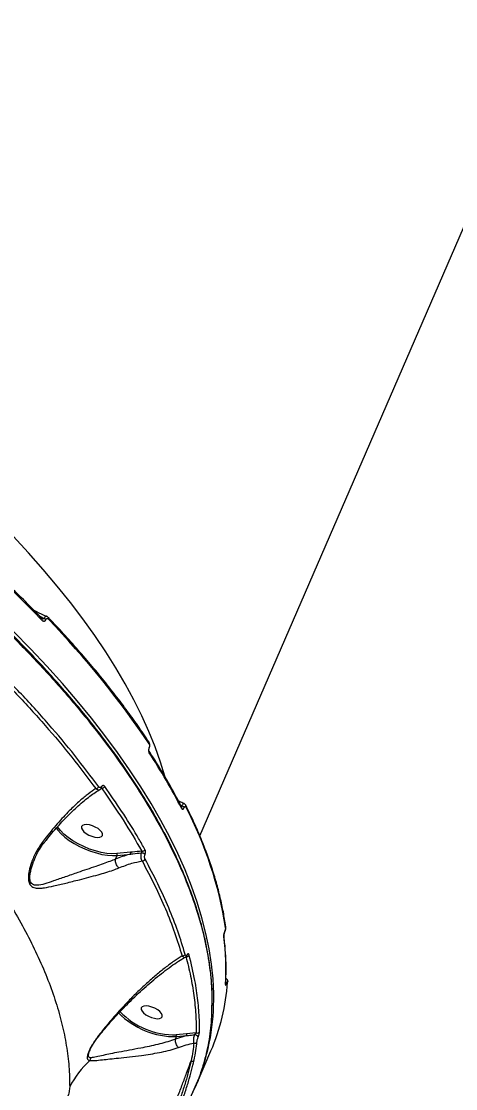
# Model space of a CAD drawing. Header units: millimetres. Extents: x -5238 to 5144, y -3542 to 5092.
# Drawn here: x 2702.6 to 2874.9, y 426.2 to 849.9 of the extents above; entities that cross this region are included whole.
import ezdxf

# ---------------------------------------------------------------- set-up
doc = ezdxf.new("R2010")
doc.units = ezdxf.units.MM
for name, color, linetype in [('DIKOM_ОБЪЕКТ', 7, 'Continuous'), ('DIKOM_РАЗМЕР_ЗОНА', 7, 'Continuous'), ('DIKOM_РАЗМЕР_ОБЪЕКТА', 7, 'Continuous')]:
    doc.layers.add(name, color=color, linetype=linetype)
doc.styles.add('style1', font='arial.ttf', dxfattribs={"width": 0.8})
doc.dimstyles.new('1-50', dxfattribs={"dimtxt": 300, "dimasz": 200, "dimexe": 100, "dimexo": 0, "dimgap": 100, "dimtad": 1, "dimtxsty": 'style1', "dimcen": 200, "dimclrd": 7, "dimclre": 7, "dimclrt": 7, "dimadec": 1, "dimazin": 2, "dimtfac": 1, "dimtmove": 0, "dimatfit": 2, "dimfxl": 0, "dimlwd": 25, "dimlwe": 18, "dimarcsym": 0})

# ---------------------------------------------------------------- blocks, each defined once
blk = doc.blocks.new('*D1')
at = {"layer": 'Defpoints', "color": 0, "transparency": 16777216}
for p in [(-4787.63, 5091.56), (3144.22, 5091.56), (-2554.16, -2403.28)]:
    blk.add_point(p, dxfattribs=at)
at = {"layer": 'DIKOM_РАЗМЕР_ЗОНА', "color": 7, "lineweight": 18, "transparency": 16777216}
for p, q in [((3144.22, 5091.56), (-4887.63, 5091.56)), ((-2554.16, -2403.28), (-4887.63, -2403.28))]:
    blk.add_line(p, q, dxfattribs=at)
at = {"layer": 'DIKOM_РАЗМЕР_ЗОНА', "color": 7, "lineweight": 25, "transparency": 16777216}
blk.add_line((-4787.63, -2203.28), (-4787.63, 4891.56), dxfattribs=at)
at = {"layer": 'DIKOM_РАЗМЕР_ЗОНА', "color": 7, "transparency": 16777216}
for points in [[(-4820.97, 4891.56), (-4754.3, 4891.56), (-4787.63, 5091.56)], [(-4820.97, -2203.28), (-4754.3, -2203.28), (-4787.63, -2403.28)]]:
    blk.add_solid(points, dxfattribs=at)
at = {"layer": 'DIKOM_РАЗМЕР_ЗОНА', "color": 7, "transparency": 16777216, "insert": (-5040.81, 1344.14), "char_height": 300, "attachment_point": 5, "rotation": 90, "style": 'style1'}
blk.add_mtext('7500', dxfattribs=at)
blk = doc.blocks.new('*D2')
at = {"layer": 'Defpoints', "color": 0, "transparency": 16777216}
for p in [(5144.22, 2720.02), (-4054.16, -903.28), (5144.22, -3441.88)]:
    blk.add_point(p, dxfattribs=at)
at = {"layer": 'DIKOM_РАЗМЕР_ЗОНА', "color": 7, "lineweight": 18, "transparency": 16777216}
for p, q in [((5144.22, 2720.02), (5144.22, -3541.88)), ((-4054.16, -903.28), (-4054.16, -3541.88))]:
    blk.add_line(p, q, dxfattribs=at)
at = {"layer": 'DIKOM_РАЗМЕР_ЗОНА', "color": 7, "lineweight": 25, "transparency": 16777216}
blk.add_line((-3854.16, -3441.88), (4944.22, -3441.88), dxfattribs=at)
at = {"layer": 'DIKOM_РАЗМЕР_ЗОНА', "color": 7, "transparency": 16777216}
for points in [[(-3854.16, -3408.54), (-3854.16, -3475.21), (-4054.16, -3441.88)], [(4944.22, -3408.54), (4944.22, -3475.21), (5144.22, -3441.88)]]:
    blk.add_solid(points, dxfattribs=at)
at = {"layer": 'DIKOM_РАЗМЕР_ЗОНА', "color": 7, "transparency": 16777216, "insert": (545.03, -3188.7), "char_height": 300, "attachment_point": 5, "style": 'style1'}
blk.add_mtext('9200', dxfattribs=at)
blk = doc.blocks.new('*D3')
at = {"layer": 'Defpoints', "color": 0, "transparency": 16777216}
for p in [(3889.93, 2956), (-2405.68, -161.05), (3889.93, -2949.28)]:
    blk.add_point(p, dxfattribs=at)
at = {"layer": 'DIKOM_РАЗМЕР_ОБЪЕКТА', "color": 7, "lineweight": 18, "transparency": 16777216}
for p, q in [((3889.93, 2956), (3889.93, -3049.28)), ((-2405.68, -161.05), (-2405.68, -3049.28))]:
    blk.add_line(p, q, dxfattribs=at)
at = {"layer": 'DIKOM_РАЗМЕР_ОБЪЕКТА', "color": 7, "lineweight": 25, "transparency": 16777216}
blk.add_line((-2205.68, -2949.28), (3689.93, -2949.28), dxfattribs=at)
at = {"layer": 'DIKOM_РАЗМЕР_ОБЪЕКТА', "color": 7, "transparency": 16777216}
for points in [[(-2205.68, -2915.95), (-2205.68, -2982.61), (-2405.68, -2949.28)], [(3689.93, -2915.95), (3689.93, -2982.61), (3889.93, -2949.28)]]:
    blk.add_solid(points, dxfattribs=at)
at = {"layer": 'DIKOM_РАЗМЕР_ОБЪЕКТА', "color": 7, "transparency": 16777216, "insert": (742.13, -2696.01), "char_height": 300, "attachment_point": 5, "style": 'style1'}
blk.add_mtext('6300', dxfattribs=at)

msp = doc.modelspace()

# ---------------------------------------------------------------- linework, layer by layer
at = {"layer": 'DIKOM_ОБЪЕКТ', "color": 7, "linetype": 'Continuous', "lineweight": 15}
for p, q in [((2773.39, 526.577), (2889.842, 795.469)), ((2709.918, 613.724), (2711.626, 612.905)), ((2711.589, 612.82), (2710.398, 613.229)), ((2711.626, 612.905), (2711.589, 612.82)), ((2712.34, 612.368), (2712.377, 612.453)), ((2753.306, 561.684), (2753.286, 561.639)), ((2753.343, 561.35), (2753.363, 561.395)), ((2734.154, 545.269), (2734.462, 545.435)), ((2734.486, 545.696), (2734.496, 545.716)), ((2765.826, 538.728), (2766.312, 538.48)), ((2766.283, 538.414), (2765.927, 538.536)), ((2766.312, 538.48), (2766.283, 538.414)), ((2767.169, 537.783), (2767.198, 537.849)), ((2707.838, 517.139), (2707.957, 517.392)), ((2739.916, 517.336), (2739.915, 517.332)), ((2739.916, 517.336), (2740.553, 518.807)), ((2745.96, 520.046), (2740.425, 519.5)), ((2740.553, 518.807), (2746.088, 519.354)), ((2783.302, 488.568), (2783.33, 488.634)), ((2783.344, 488.749), (2783.316, 488.683)), ((2768.324, 479.137), (2768.33, 479.149)), ((2783.636, 467.771), (2783.636, 467.771)), ((2784.063, 468.049), (2784.083, 468.094)), ((2763.792, 445.906), (2763.791, 445.903)), ((2768.183, 447.262), (2763.792, 445.906)), ((2763.792, 445.906), (2764.21, 446.87)), ((2768.055, 447.955), (2764.082, 447.562)), ((2764.21, 446.87), (2768.183, 447.262)), ((2772.008, 448.324), (2768.055, 447.955)), ((2772.075, 427.921), (2777.815, 441.175)), ((2772.678, 429.505), (2771.28, 426.224)), ((2773.003, 430.368), (2772.987, 430.327))]:
    msp.add_line(p, q, dxfattribs=at)
at = {"layer": 'DIKOM_ОБЪЕКТ', "color": 7, "linetype": 'Continuous', "lineweight": 15, "flags": 128}
for points in [[(2759.511, 550.228), (2757.806, 555.808), (2755.659, 561.881), (2753.188, 568.028), (2750.394, 574.244), (2747.281, 580.523), (2743.852, 586.859), (2740.109, 593.246), (2736.056, 599.678), (2731.697, 606.149), (2727.036, 612.654), (2722.078, 619.186), (2716.826, 625.739), (2711.286, 632.307), (2705.463, 638.883), (2699.362, 645.463)], [(2683.404, 638.576), (2687.035, 635.292), (2690.608, 632.002), (2694.123, 628.707), (2697.579, 625.408), (2700.975, 622.105), (2704.311, 618.799), (2707.585, 615.49), (2710.798, 612.18)], [(2778.918, 461.326), (2778.905, 463.998), (2778.635, 469.793), (2778.034, 475.694), (2777.105, 481.695), (2775.846, 487.791), (2774.259, 493.977), (2772.346, 500.249), (2770.108, 506.6), (2767.547, 513.025), (2764.666, 519.52), (2761.466, 526.077), (2757.95, 532.693), (2754.121, 539.361), (2749.984, 546.076), (2745.54, 552.832), (2740.794, 559.623), (2735.749, 566.444), (2730.411, 573.288), (2724.783, 580.151), (2718.87, 587.026), (2712.678, 593.908), (2706.211, 600.791), (2699.474, 607.668)], [(2716.422, 529.673), (2717.069, 528.81), (2718.325, 527.438), (2719.846, 526.079), (2721.597, 524.763), (2723.541, 523.519), (2725.637, 522.373), (2727.837, 521.351), (2730.096, 520.474), (2732.362, 519.762), (2734.589, 519.229), (2736.727, 518.889), (2738.729, 518.747), (2740.553, 518.807)], [(2740.425, 519.5), (2738.553, 519.444), (2736.49, 519.607), (2734.286, 519.984), (2731.996, 520.565), (2729.673, 521.338), (2727.375, 522.284), (2725.156, 523.378), (2723.071, 524.596), (2721.169, 525.908), (2719.497, 527.281), (2718.095, 528.684), (2716.997, 530.081), (2716.878, 530.26)], [(2734.819, 526.723), (2734.847, 527.313), (2734.536, 527.997), (2733.913, 528.72), (2733.027, 529.422), (2731.95, 530.048), (2730.771, 530.546), (2729.583, 530.876), (2728.484, 531.011), (2727.562, 530.941), (2726.892, 530.67), (2726.529, 530.222), (2726.502, 529.632), (2726.812, 528.948), (2727.436, 528.225), (2728.322, 527.523), (2729.398, 526.897), (2730.578, 526.399), (2731.765, 526.069), (2732.865, 525.934), (2733.787, 526.004), (2734.456, 526.275), (2734.819, 526.723)], [(2783.299, 488.562), (2783.314, 488.609), (2783.316, 488.683)], [(2783.332, 488.638), (2783.343, 488.675), (2783.344, 488.749)], [(2783.636, 467.769), (2783.623, 467.667), (2783.571, 467.499)], [(2784.474, 468.73), (2784.46, 468.624), (2784.409, 468.464)], [(2758.476, 454.786), (2758.503, 455.376), (2758.193, 456.06), (2757.569, 456.783), (2756.683, 457.485), (2755.607, 458.111), (2754.427, 458.609), (2753.239, 458.939), (2752.14, 459.074), (2751.218, 459.003), (2750.549, 458.733), (2750.186, 458.285), (2750.158, 457.695), (2750.469, 457.01), (2751.092, 456.288), (2751.978, 455.585), (2753.055, 454.96), (2754.234, 454.462), (2755.422, 454.132), (2756.521, 453.997), (2757.443, 454.067), (2758.113, 454.338), (2758.476, 454.786)], [(2610.67, 173.318), (2623.104, 187.874), (2635.246, 202.647), (2647.092, 217.631), (2658.639, 232.821), (2669.883, 248.214), (2680.821, 263.804), (2691.45, 279.587), (2701.765, 295.558), (2711.765, 311.713), (2721.446, 328.045), (2730.805, 344.551), (2739.84, 361.226), (2748.547, 378.063), (2756.924, 395.059), (2764.968, 412.208), (2772.678, 429.505)], [(2772.987, 430.327), (2765.277, 413.03), (2757.233, 395.881), (2748.856, 378.885), (2740.148, 362.047), (2731.114, 345.372), (2721.755, 328.866), (2712.074, 312.534), (2702.074, 296.379), (2691.759, 280.408), (2681.13, 264.625), (2670.192, 249.035), (2658.948, 233.642), (2647.401, 218.452), (2635.555, 203.468), (2623.413, 188.696), (2610.979, 174.139)], [(2772.678, 429.505), (2772.69, 429.593), (2772.685, 429.633)], [(2772.691, 429.539), (2772.736, 429.693), (2772.751, 429.784)]]:
    msp.add_lwpolyline(points, dxfattribs=at)
at = {"layer": 'DIKOM_ОБЪЕКТ', "color": 7, "linetype": 'Continuous', "lineweight": 15}
for centre, radius, start, end in [((2710.252, 612.488), 0.627, 330.5303, 36.1105), ((2710.986, 610.968), 1.948, 45.96065, 71.98361), ((2711.023, 611.053), 1.948, 45.96065, 71.98361), ((2712.832, 612.884), 0.609, 329.38048, 37.29462), ((2452.621, 361.335), 362.083, 33.85923, 43.93746), ((2752.683, 563.377), 0.687, 333.50661, 30.76938), ((2752.681, 559.874), 0.686, 333.45154, 30.62814), ((2753.049, 561.442), 0.308, 342.25212, 39.81652), ((2548.745, 425.659), 244.483, 27.19612, 33.2108), ((2753.067, 561.486), 0.31, 342.88012, 39.61244), ((2732.14, 546.589), 1.274, 270.03996, 335.08061), ((2734.083, 545.877), 0.443, 338.69436, 31.51244), ((2734.516, 546.694), 1.26, 267.53899, 335.25647), ((2765.847, 536.863), 1.611, 34.81217, 74.26727), ((2765.876, 536.931), 1.609, 34.78698, 74.29245), ((2767.178, 538.411), 0.719, 334.66791, 25.5533), ((2629.56, 466.015), 155.932, 8.8709, 27.53612), ((2765.551, 537.704), 0.718, 334.65356, 25.65573), ((2750.57, 521.65), 1.199, 262.60188, 334.41709), ((2739.961, 519.056), 0.642, 337.19059, 43.74859), ((2745.496, 519.603), 0.642, 337.19059, 43.74859), ((2750.031, 517.175), 2.624, 51.16241, 87.67688), ((2750.617, 517.793), 1.2, 264.36763, 334.17118), ((2782.915, 490.374), 0.777, 336.18485, 7.71962), ((2782.165, 486.989), 0.782, 336.28039, 7.49156), ((2681.188, 473.409), 102.554, 356.69655, 7.43215), ((2766.591, 480.015), 1.114, 257.50125, 333.16018), ((2768.186, 479.723), 1.109, 254.97624, 333.18367), ((2767.979, 479.323), 0.392, 333.65412, 6.83915), ((2700.871, 474.21), 83.736, 336.76486, 356.06564), ((2783.353, 467.93), 0.719, 9.46145, 62.71479), ((2783.363, 467.972), 0.73, 9.58828, 63.70936), ((2692.94, 461.535), 85.978, 336.98555, 359.86065), ((2763.72, 478.42), 31.554, 224.47782, 270.88935), ((2763.565, 478.031), 30.473, 224.14263, 270.97194), ((2763.618, 447.119), 0.642, 337.19059, 43.74859), ((2767.592, 447.511), 0.641, 337.16996, 43.80734), ((2771.05, 445.239), 2.369, 42.15153, 85.75628), ((2772.37, 449.301), 1.042, 249.68765, 332.6386), ((2771.375, 445.292), 1.035, 250.65514, 330.582), ((2753.43, 411.037), 35.4, 131.92912, 153.39817), ((2727.656, 438.939), 2.634, 323.55101, 349.32205), ((2770.333, 438.143), 1.02, 246.25448, 322.48084), ((2772.065, 430.715), 1, 336.53088, 339.70003)]:
    msp.add_arc(centre, radius, start, end, dxfattribs=at)
for points, knots in [([(2249.419, 823.663), (2253.443, 823.029), (2264.281, 821.32), (2282.265, 817.953), (2303.387, 813.404), (2324.974, 808.12), (2346.964, 802.1), (2369.288, 795.346), (2391.456, 788.006), (2413.395, 780.119), (2435.039, 771.736), (2456.742, 762.72), (2478.427, 753.075), (2500.019, 742.82), (2521.041, 732.181), (2541.435, 721.203), (2561.157, 709.94), (2580.528, 698.206), (2599.465, 686.023), (2617.889, 673.424), (2635.395, 660.685), (2651.945, 647.855), (2667.521, 634.98), (2682.377, 621.851), (2696.43, 608.504), (2709.61, 594.981), (2721.626, 581.579), (2732.465, 568.342), (2742.14, 555.308), (2750.807, 542.265), (2758.391, 529.258), (2764.841, 516.336), (2769.793, 504.313), (2773.437, 493.185), (2775.984, 482.918), (2777.577, 472.891), (2778.288, 464.909), (2778.128, 460.384), (2778.079, 459.014)], [0, 0, 0, 0, 0.0169097, 0.0455561, 0.0742245, 0.1028708, 0.1323494, 0.1618517, 0.1913302, 0.2199766, 0.248645, 0.2772913, 0.3067697, 0.3362723, 0.3657507, 0.394397, 0.4230654, 0.4517117, 0.48119, 0.5106926, 0.540171, 0.5688174, 0.5974857, 0.6261321, 0.6556106, 0.6851129, 0.7145914, 0.7432377, 0.771906, 0.8005525, 0.8300308, 0.8595332, 0.8890116, 0.913944, 0.9389054, 0.963867, 0.9890651, 1, 1, 1, 1]), ([(2778.264, 459.277), (2778.283, 460.534), (2778.331, 463.577), (2778.064, 468.517), (2777.512, 474.08), (2776.654, 479.74), (2775.501, 485.494), (2774.051, 491.347), (2772.303, 497.299), (2770.256, 503.347), (2767.92, 509.469), (2765.301, 515.642), (2762.406, 521.847), (2759.24, 528.08), (2755.8, 534.345), (2752.087, 540.644), (2748.101, 546.978), (2743.839, 553.349), (2739.301, 559.759), (2734.487, 566.21), (2729.392, 572.704), (2724.018, 579.24), (2718.378, 585.803), (2712.495, 592.365), (2706.388, 598.902), (2700.068, 605.406), (2693.531, 611.88), (2686.776, 618.327), (2679.8, 624.749), (2672.602, 631.149), (2665.179, 637.528), (2657.531, 643.888), (2649.653, 650.23), (2641.544, 656.556), (2633.216, 662.856), (2624.705, 669.105), (2616.041, 675.276), (2607.242, 681.359), (2598.307, 687.355), (2589.233, 693.267), (2580.016, 699.097), (2570.655, 704.846), (2561.147, 710.516), (2551.489, 716.11), (2541.679, 721.627), (2531.711, 727.071), (2521.597, 732.435), (2511.371, 737.702), (2501.074, 742.849), (2490.733, 747.862), (2480.352, 752.74), (2469.928, 757.485), (2459.457, 762.1), (2448.935, 766.586), (2438.359, 770.945), (2427.728, 775.176), (2417.037, 779.283), (2406.283, 783.265), (2395.469, 787.122), (2384.623, 790.843), (2373.792, 794.412), (2363.012, 797.815), (2352.294, 801.051), (2341.634, 804.122), (2331.027, 807.028), (2320.468, 809.771), (2309.957, 812.352), (2299.489, 814.772), (2289.062, 817.031), (2278.671, 819.13), (2268.32, 821.064), (2258.714, 822.732), (2252.607, 823.674), (2249.901, 824.091)], [0, 0, 0, 0, 0.0098994, 0.0239604, 0.0380271, 0.0521102, 0.0662251, 0.0803872, 0.0946116, 0.1089136, 0.1232606, 0.1375542, 0.1517771, 0.1659463, 0.1800776, 0.1941866, 0.2082891, 0.2223998, 0.2365304, 0.2506968, 0.2649149, 0.2792008, 0.2935497, 0.3078771, 0.3221191, 0.3363006, 0.3504375, 0.364546, 0.3786424, 0.3927426, 0.406858, 0.4210041, 0.4351969, 0.4494525, 0.4637824, 0.4781141, 0.4923715, 0.5065637, 0.5207068, 0.5348165, 0.5489097, 0.563002, 0.5771065, 0.5912368, 0.6054096, 0.6196403, 0.6339456, 0.6482789, 0.6625569, 0.6767651, 0.6909192, 0.7050356, 0.7191306, 0.7332199, 0.7473184, 0.7614382, 0.7755955, 0.7898064, 0.8040869, 0.818423, 0.8327307, 0.8469589, 0.8611287, 0.8752559, 0.889357, 0.9034481, 0.9175449, 0.9316585, 0.945805, 0.9600004, 0.9742608, 0.9885925, 1, 1, 1, 1]), ([(2292.423, 745.182), (2298.214, 743.82), (2309.804, 741.095), (2327.359, 736.398), (2344.984, 731.275), (2362.886, 725.616), (2381.027, 719.419), (2399.368, 712.679), (2417.612, 705.499), (2436.231, 697.68), (2455.16, 689.194), (2474.325, 680.028), (2493.329, 670.351), (2512.097, 660.175), (2530.557, 649.526), (2548.281, 638.65), (2565.227, 627.594), (2581.37, 616.404), (2596.994, 604.886), (2612.02, 593.067), (2626.38, 580.981), (2639.746, 568.906), (2652.097, 556.885), (2663.436, 544.956), (2673.957, 532.917), (2683.588, 520.804), (2692.272, 508.661), (2699.32, 497.537), (2704.968, 487.439), (2709.464, 478.319), (2713.287, 469.31), (2716.418, 460.447), (2718.848, 451.769), (2720.564, 443.274), (2721.624, 434.947), (2721.726, 429.575), (2721.777, 426.888)], [0, 0, 0, 0, 0.0277654, 0.0555639, 0.0833624, 0.1111276, 0.1400315, 0.168973, 0.1979143, 0.2268181, 0.2582449, 0.2896959, 0.3211226, 0.3534674, 0.3858386, 0.4181832, 0.4495061, 0.4808531, 0.5121759, 0.5444126, 0.5766757, 0.6089124, 0.6401611, 0.6714337, 0.7026821, 0.7348413, 0.7670266, 0.7991857, 0.8241464, 0.8491071, 0.874267, 0.8994269, 0.9244694, 0.9495122, 0.974756, 1, 1, 1, 1]), ([(2710.759, 612.858), (2709.655, 614), (2706.454, 617.311), (2700.972, 622.786), (2694.24, 629.275), (2688.349, 634.76), (2684.67, 638.077), (2683.377, 639.243)], [0, 0, 0, 0, 0.1293303, 0.3751378, 0.620936, 0.8667246, 1, 1, 1, 1]), ([(2712.67, 613.673), (2712.662, 613.676), (2711.311, 614.18), (2709.648, 614.952), (2708.059, 615.809), (2707.713, 615.995)], [0, 0, 0, 0, 0.0047513, 0.7837895, 1, 1, 1, 1]), ([(2710.863, 612.774), (2710.864, 612.774), (2710.89, 612.774), (2710.829, 612.776), (2710.77, 612.852), (2710.757, 612.868)], [0, 0, 0, 0, 0.0147212, 0.7937999, 1, 1, 1, 1]), ([(2710.798, 612.18), (2710.817, 612.161), (2710.955, 612.021), (2711.221, 611.845), (2711.583, 611.77), (2711.893, 611.844), (2712.159, 612.034), (2712.28, 612.256), (2712.34, 612.368)], [0, 0, 0, 0, 0.0392383, 0.2872588, 0.4952227, 0.6709917, 0.8353265, 1, 1, 1, 1]), ([(2711.589, 612.82), (2711.577, 612.8), (2711.554, 612.761), (2711.47, 612.706), (2711.319, 612.68), (2711.102, 612.7), (2710.945, 612.751), (2710.862, 612.778)], [0, 0, 0, 0, 0.0895057, 0.1778288, 0.3948206, 0.6766563, 1, 1, 1, 1]), ([(2712.676, 613.692), (2712.588, 613.713), (2712.416, 613.752), (2712.133, 613.606), (2711.86, 613.335), (2711.704, 613.049), (2711.626, 612.905)], [0, 0, 0, 0, 0.2613582, 0.5066957, 0.7507437, 1, 1, 1, 1]), ([(2712.377, 612.453), (2712.416, 612.525), (2712.494, 612.67), (2712.665, 612.793), (2712.863, 612.839), (2713.09, 612.789), (2713.256, 612.676), (2713.343, 612.587), (2713.356, 612.574)], [0, 0, 0, 0, 0.1673226, 0.3344626, 0.5091211, 0.7131171, 0.9578024, 1, 1, 1, 1]), ([(2713.299, 613.231), (2713.191, 613.355), (2713.016, 613.556), (2712.766, 613.638), (2712.67, 613.67)], [0, 0, 0, 0, 0.6198024, 1, 1, 1, 1]), ([(2753.273, 563.729), (2752.524, 564.852), (2750.353, 568.112), (2746.552, 573.532), (2741.784, 579.991), (2736.75, 586.472), (2731.458, 592.968), (2725.912, 599.475), (2720.215, 605.873), (2715.961, 610.467), (2713.663, 612.888), (2713.316, 613.252)], [0, 0, 0, 0, 0.0688531, 0.1997292, 0.3306035, 0.4614728, 0.5923365, 0.7231938, 0.8540459, 0.9780013, 1, 1, 1, 1]), ([(2688.482, 595.292), (2692.621, 591.145), (2700.899, 582.852), (2712.225, 570.344), (2722.79, 557.81), (2729.024, 549.48), (2732.141, 545.314)], [0, 0, 0, 0, 0.2485952, 0.49719, 0.7485947, 1, 1, 1, 1]), ([(2733.296, 546.052), (2730.207, 550.18), (2724.031, 558.436), (2713.497, 570.951), (2702.119, 583.534), (2693.73, 591.941), (2689.535, 596.144)], [0, 0, 0, 0, 0.2485961, 0.4971896, 0.7485948, 1, 1, 1, 1]), ([(2753.362, 561.394), (2753.362, 561.394), (2753.488, 561.598), (2753.583, 562.123), (2753.602, 562.902), (2753.474, 563.457), (2753.287, 563.691), (2753.262, 563.722)], [0, 0, 0, 0, 0.0007685, 0.3034922, 0.6109496, 0.9487132, 1, 1, 1, 1]), ([(2753.286, 561.639), (2753.249, 561.544), (2753.156, 561.304), (2753.071, 560.856), (2753.058, 560.353), (2753.13, 559.89), (2753.24, 559.675), (2753.295, 559.567)], [0, 0, 0, 0, 0.1408075, 0.3553256, 0.5700701, 0.7849929, 1, 1, 1, 1]), ([(2753.271, 560.226), (2753.27, 560.226), (2753.269, 560.228), (2753.243, 560.296), (2753.216, 560.43), (2753.202, 560.629), (2753.215, 560.875), (2753.261, 561.12), (2753.314, 561.287), (2753.34, 561.34), (2753.344, 561.347)], [0, 0, 0, 0, 0.0839423, 0.194792, 0.3337745, 0.4742838, 0.6405232, 0.8192996, 0.9761003, 1, 1, 1, 1]), ([(2766.198, 538.015), (2765.631, 539.113), (2763.984, 542.296), (2761.039, 547.601), (2757.317, 553.906), (2754.613, 558.129), (2753.271, 560.224)], [0, 0, 0, 0, 0.1499033, 0.4348031, 0.719708, 1, 1, 1, 1]), ([(2753.298, 563.071), (2753.335, 562.999), (2753.41, 562.856), (2753.458, 562.547), (2753.45, 562.211), (2753.393, 561.91), (2753.33, 561.749), (2753.306, 561.684)], [0, 0, 0, 0, 0.2142916, 0.4285033, 0.6429566, 0.8577631, 1, 1, 1, 1]), ([(2735.66, 546.167), (2735.605, 546.235), (2735.466, 546.405), (2735.215, 546.54), (2734.935, 546.538), (2734.674, 546.407), (2734.532, 546.208), (2734.461, 546.108)], [0, 0, 0, 0, 0.1655116, 0.4120759, 0.6200546, 0.8097409, 1, 1, 1, 1]), ([(2732.141, 545.314), (2731.139, 544.636), (2729.123, 543.271), (2725.79, 540.498), (2721.928, 536.881), (2718.278, 533.008), (2715.01, 529.195), (2712.802, 526.467), (2711.432, 524.666), (2710.894, 523.959)], [0, 0, 0, 0, 0.1610267, 0.3238589, 0.4936624, 0.7083241, 0.8185385, 0.928738, 1, 1, 1, 1]), ([(2711.784, 523.95), (2712.03, 524.27), (2713.006, 525.536), (2714.749, 527.638), (2717.017, 530.263), (2719.334, 532.786), (2721.684, 535.197), (2724.044, 537.467), (2726.379, 539.558), (2728.659, 541.443), (2730.849, 543.083), (2732.576, 544.269), (2733.519, 544.813), (2733.812, 544.981)], [0, 0, 0, 0, 0.0315813, 0.1252107, 0.2215322, 0.3206474, 0.4224918, 0.5267721, 0.632749, 0.7390919, 0.8456679, 0.9521841, 1, 1, 1, 1]), ([(2732.141, 545.314), (2732.256, 545.217), (2732.542, 544.975), (2733.032, 544.815), (2733.487, 544.824), (2733.715, 544.969), (2733.791, 545.017)], [0, 0, 0, 0, 0.2242876, 0.5593416, 0.8524275, 1, 1, 1, 1]), ([(2734.461, 546.108), (2734.392, 546.011), (2734.254, 545.816), (2734, 545.688), (2733.729, 545.689), (2733.485, 545.821), (2733.35, 545.985), (2733.296, 546.052)], [0, 0, 0, 0, 0.192067, 0.3835956, 0.5902284, 0.8340713, 1, 1, 1, 1]), ([(2733.822, 545.037), (2733.934, 545.102), (2734.206, 545.259), (2734.376, 545.539), (2734.475, 545.702)], [0, 0, 0, 0, 0.4150062, 1, 1, 1, 1]), ([(2734.439, 545.595), (2734.451, 545.623), (2734.476, 545.684), (2734.501, 545.719), (2734.499, 545.717), (2734.499, 545.716)], [0, 0, 0, 0, 0.3430417, 0.736358, 1, 1, 1, 1]), ([(2734.458, 545.68), (2734.465, 545.67), (2734.482, 545.648), (2734.479, 545.556), (2734.467, 545.47), (2734.462, 545.435)], [0, 0, 0, 0, 0.3013991, 0.7129588, 1, 1, 1, 1]), ([(2734.462, 545.435), (2737.38, 541.244), (2743.225, 532.849), (2748.016, 524.594), (2750.415, 520.461)], [0, 0, 0, 0, 0.4992742, 1, 1, 1, 1]), ([(2751.651, 521.132), (2751.446, 521.496), (2750.422, 523.316), (2747.481, 528.364), (2742.53, 536.327), (2737.952, 542.885), (2735.66, 546.167)], [0, 0, 0, 0, 0.0441419, 0.2207222, 0.6100144, 1, 1, 1, 1]), ([(2767.189, 539.376), (2766.561, 539.618), (2765.807, 539.909), (2765.102, 540.28), (2764.985, 540.342)], [0, 0, 0, 0, 0.8337842, 1, 1, 1, 1]), ([(2766.283, 538.414), (2766.264, 538.379), (2766.241, 538.337), (2766.175, 538.275), (2766.084, 538.233), (2765.97, 538.227), (2765.901, 538.256), (2765.879, 538.265)], [0, 0, 0, 0, 0.2157914, 0.2621346, 0.5412592, 0.8524293, 1, 1, 1, 1]), ([(2767.167, 539.324), (2767.136, 539.343), (2767.047, 539.397), (2766.839, 539.269), (2766.573, 538.973), (2766.399, 538.644), (2766.312, 538.48)], [0, 0, 0, 0, 0.1503123, 0.4328654, 0.7161148, 1, 1, 1, 1]), ([(2767.814, 538.713), (2767.759, 538.815), (2767.636, 539.046), (2767.392, 539.271), (2767.204, 539.324), (2767.166, 539.335)], [0, 0, 0, 0, 0.3852762, 0.874361, 1, 1, 1, 1]), ([(2767.198, 537.849), (2767.239, 537.932), (2767.321, 538.097), (2767.469, 538.244), (2767.615, 538.294), (2767.74, 538.244), (2767.8, 538.147), (2767.827, 538.103)], [0, 0, 0, 0, 0.2039636, 0.4079259, 0.6134914, 0.8264848, 1, 1, 1, 1]), ([(2783.685, 490.479), (2783.539, 491.478), (2783.115, 494.373), (2782.188, 499.228), (2780.808, 505.068), (2779.132, 510.986), (2777.164, 516.977), (2774.907, 523.036), (2772.357, 529.16), (2769.967, 534.394), (2768.383, 537.594), (2767.827, 538.718)], [0, 0, 0, 0, 0.0652928, 0.1891245, 0.312992, 0.436904, 0.5608537, 0.6848332, 0.8088357, 0.932857, 1, 1, 1, 1]), ([(2766.2, 537.397), (2766.242, 537.33), (2766.337, 537.18), (2766.532, 537.106), (2766.756, 537.183), (2766.981, 537.406), (2767.107, 537.657), (2767.169, 537.783)], [0, 0, 0, 0, 0.174199, 0.3896026, 0.5958025, 0.7978713, 1, 1, 1, 1]), ([(2710.894, 523.959), (2710.048, 522.715), (2708.34, 520.202), (2706.64, 516.328), (2705.724, 513.187), (2705.387, 510.923), (2705.353, 509.174), (2705.712, 507.532), (2706.761, 506.244), (2708.314, 505.787), (2710.061, 505.762), (2712.327, 506.01), (2715.651, 506.676), (2720.278, 507.803), (2724.986, 508.999), (2729.338, 510.127), (2732.882, 511.08), (2736.166, 512.032), (2738.962, 512.924), (2740.574, 513.56), (2741.317, 513.853)], [0, 0, 0, 0, 0.0753137, 0.1521187, 0.2131857, 0.2441326, 0.2756853, 0.3129818, 0.3506017, 0.4012245, 0.4378761, 0.4745857, 0.5507935, 0.6403404, 0.7326481, 0.7930013, 0.8549424, 0.9047764, 0.9561065, 1, 1, 1, 1]), ([(2707.807, 517.157), (2707.999, 517.629), (2708.564, 519.017), (2709.797, 521.209), (2710.93, 523.016), (2711.663, 523.87), (2711.741, 523.96)], [0, 0, 0, 0, 0.1964196, 0.5779006, 0.9552545, 1, 1, 1, 1]), ([(2710.894, 523.959), (2710.927, 523.947), (2711.157, 523.866), (2711.497, 523.819), (2711.753, 523.853), (2711.773, 523.953), (2711.774, 523.957)], [0, 0, 0, 0, 0.0775316, 0.5363166, 0.9800036, 1, 1, 1, 1]), ([(2751.676, 519.219), (2751.721, 519.374), (2751.815, 519.705), (2751.855, 520.25), (2751.809, 520.769), (2751.704, 521.011), (2751.651, 521.132)], [0, 0, 0, 0, 0.2213547, 0.4743796, 0.7373013, 1, 1, 1, 1]), ([(2739.915, 517.332), (2739.915, 517.332), (2739.271, 517.01), (2737.636, 516.409), (2735.031, 515.432), (2731.915, 514.37), (2728.551, 513.23), (2724.446, 511.841), (2719.969, 510.258), (2715.605, 508.735), (2711.869, 507.449), (2709.405, 506.93), (2707.868, 507.013), (2707.013, 507.307), (2706.516, 507.821), (2706.119, 508.644), (2705.935, 509.729), (2706.05, 511.38), (2706.496, 513.57), (2707.061, 515.536), (2707.708, 516.869), (2707.838, 517.139)], [0, 0, 0, 0, 0.0000124, 0.0500507, 0.1089911, 0.1679897, 0.2406312, 0.3133726, 0.4220232, 0.5308024, 0.6182865, 0.705204, 0.7331536, 0.7609985, 0.7944117, 0.8009277, 0.8408378, 0.8758226, 0.9109416, 0.9820035, 1, 1, 1, 1]), ([(2741.317, 513.853), (2741.29, 513.875), (2741.11, 514.011), (2740.763, 514.369), (2740.34, 515.031), (2740.025, 515.823), (2739.857, 516.638), (2739.896, 517.101), (2739.915, 517.332)], [0, 0, 0, 0, 0.0319199, 0.2048546, 0.4036381, 0.6024247, 0.8012175, 1, 1, 1, 1]), ([(2746.088, 519.354), (2745.844, 519.292), (2743.83, 518.782), (2741.747, 518.012), (2739.916, 517.336)], [0, 0, 0, 0, 0.1214201, 1, 1, 1, 1]), ([(2750.415, 520.461), (2749.189, 520.35), (2747.7, 520.214), (2746.22, 520.072), (2745.96, 520.046)], [0, 0, 0, 0, 0.8242787, 1, 1, 1, 1]), ([(2746.088, 519.354), (2746.35, 519.386), (2747.701, 519.55), (2749.05, 519.687), (2750.137, 519.797)], [0, 0, 0, 0, 0.1941271, 1, 1, 1, 1]), ([(2750.137, 519.797), (2750.074, 519.54), (2749.939, 518.988), (2749.946, 518.076), (2750.125, 517.203), (2750.375, 516.799), (2750.499, 516.599)], [0, 0, 0, 0, 0.2241168, 0.4807283, 0.7415209, 1, 1, 1, 1]), ([(2750.415, 520.461), (2750.399, 520.418), (2750.367, 520.334), (2750.296, 520.159), (2750.221, 519.985), (2750.166, 519.861), (2750.142, 519.808), (2750.137, 519.797)], [0, 0, 0, 0, 0.2945234, 0.5738715, 0.8143199, 0.9602335, 1, 1, 1, 1]), ([(2751.697, 517.27), (2751.645, 517.394), (2751.54, 517.641), (2751.494, 518.171), (2751.535, 518.726), (2751.632, 519.063), (2751.676, 519.219)], [0, 0, 0, 0, 0.263247, 0.5266403, 0.7813064, 1, 1, 1, 1]), ([(2767.585, 479.513), (2766.659, 482.559), (2764.805, 488.653), (2761.131, 498.03), (2756.858, 507.556), (2753.417, 514.032), (2751.697, 517.27)], [0, 0, 0, 0, 0.249097, 0.4981933, 0.7490965, 1, 1, 1, 1]), ([(2741.317, 513.853), (2743.028, 514.521), (2746.182, 515.751), (2749.144, 516.333), (2750.499, 516.599)], [0, 0, 0, 0, 0.5425632, 1, 1, 1, 1]), ([(2750.499, 516.599), (2752.204, 513.391), (2755.612, 506.976), (2759.873, 497.493), (2763.556, 488.114), (2765.419, 481.99), (2766.35, 478.928)], [0, 0, 0, 0, 0.2490965, 0.4981942, 0.749097, 1, 1, 1, 1]), ([(2783.316, 488.683), (2783.285, 488.609), (2783.194, 488.39), (2783.056, 487.965), (2782.933, 487.456), (2782.865, 486.988), (2782.875, 486.779), (2782.88, 486.675)], [0, 0, 0, 0, 0.1082835, 0.3204197, 0.5430537, 0.7715588, 1, 1, 1, 1]), ([(2782.94, 487.087), (2782.94, 487.085), (2782.942, 487.076), (2782.938, 487.122), (2782.943, 487.23), (2782.969, 487.447), (2783.033, 487.764), (2783.134, 488.124), (2783.233, 488.411), (2783.287, 488.53), (2783.302, 488.561)], [0, 0, 0, 0, 0.0137244, 0.1039717, 0.2165327, 0.3716963, 0.5523646, 0.7543464, 0.9356867, 1, 1, 1, 1]), ([(2783.329, 488.64), (2783.39, 488.783), (2783.476, 488.986), (2783.529, 489.205), (2783.545, 489.27)], [0, 0, 0, 0, 0.7050316, 1, 1, 1, 1]), ([(2783.626, 490.061), (2783.63, 489.992), (2783.638, 489.855), (2783.595, 489.55), (2783.515, 489.219), (2783.424, 488.942), (2783.365, 488.799), (2783.344, 488.749)], [0, 0, 0, 0, 0.2288305, 0.4578445, 0.6785408, 0.8883846, 1, 1, 1, 1]), ([(2783.545, 489.27), (2783.577, 489.389), (2783.661, 489.702), (2783.727, 490.1), (2783.674, 490.377), (2783.652, 490.487)], [0, 0, 0, 0, 0.2719076, 0.7091424, 1, 1, 1, 1]), ([(2783.636, 467.768), (2783.685, 468.706), (2783.826, 471.419), (2783.828, 475.987), (2783.572, 481.482), (2783.151, 485.22), (2782.94, 487.085)], [0, 0, 0, 0, 0.1499038, 0.4336127, 0.7174313, 1, 1, 1, 1]), ([(2766.35, 478.928), (2765.297, 478.244), (2763.137, 476.843), (2759.691, 474.273), (2756.052, 471.32), (2752.272, 467.996), (2748.453, 464.386), (2744.638, 460.535), (2740.8, 456.395), (2736.859, 451.884), (2734.181, 448.482), (2732.843, 446.782)], [0, 0, 0, 0, 0.1079573, 0.2212634, 0.3345705, 0.4497841, 0.5649867, 0.6720704, 0.7791284, 0.8896205, 1, 1, 1, 1]), ([(2766.35, 478.928), (2766.392, 478.871), (2766.614, 478.571), (2767.031, 478.31), (2767.47, 478.301), (2767.66, 478.442), (2767.69, 478.464)], [0, 0, 0, 0, 0.1140982, 0.601387, 0.9361613, 1, 1, 1, 1]), ([(2768.368, 479.37), (2768.314, 479.286), (2768.207, 479.119), (2768.025, 479.002), (2767.808, 479.033), (2767.664, 479.258), (2767.598, 479.471), (2767.585, 479.513)], [0, 0, 0, 0, 0.145604, 0.2899678, 0.5320747, 0.9097962, 1, 1, 1, 1]), ([(2767.696, 478.465), (2767.721, 478.476), (2767.897, 478.551), (2768.11, 478.783), (2768.252, 479.046), (2768.313, 479.159)], [0, 0, 0, 0, 0.0883862, 0.607105, 1, 1, 1, 1]), ([(2768.324, 479.137), (2768.326, 479.14), (2768.338, 479.166), (2768.35, 479.179), (2768.345, 479.173), (2768.343, 479.171)], [0, 0, 0, 0, 0.1150384, 0.7533431, 1, 1, 1, 1]), ([(2769.176, 479.222), (2769.163, 479.267), (2769.098, 479.491), (2768.948, 479.723), (2768.723, 479.75), (2768.533, 479.627), (2768.423, 479.456), (2768.368, 479.37)], [0, 0, 0, 0, 0.0951135, 0.4719918, 0.7157835, 0.8572335, 1, 1, 1, 1]), ([(2773.295, 448.822), (2773.296, 449.134), (2773.301, 450.693), (2773.206, 454.783), (2772.703, 461.196), (2771.474, 469.733), (2769.999, 475.827), (2769.176, 479.222)], [0, 0, 0, 0, 0.0321656, 0.1608359, 0.4183954, 0.6759568, 1, 1, 1, 1]), ([(2733.221, 446.92), (2733.855, 447.715), (2735.247, 449.464), (2737.461, 452.067), (2739.918, 454.832), (2742.58, 457.689), (2745.405, 460.585), (2748.349, 463.449), (2751.341, 466.209), (2754.373, 468.851), (2757.438, 471.363), (2760.5, 473.72), (2763.482, 475.837), (2765.889, 477.427), (2767.241, 478.202), (2767.693, 478.461)], [0, 0, 0, 0, 0.0514106, 0.1129816, 0.1791129, 0.2508512, 0.3303052, 0.412102, 0.4968804, 0.5844831, 0.6746746, 0.7681225, 0.8620058, 0.9539383, 1, 1, 1, 1]), ([(2767.899, 478.651), (2768.545, 476.041), (2769.836, 470.821), (2771.096, 463.169), (2771.897, 455.641), (2771.971, 450.763), (2772.008, 448.324)], [0, 0, 0, 0, 0.249314, 0.4986286, 0.7493146, 1, 1, 1, 1]), ([(2783.571, 467.499), (2783.573, 467.436), (2783.575, 467.308), (2783.654, 467.315), (2783.779, 467.474), (2783.925, 467.739), (2784.024, 467.961), (2784.063, 468.049)], [0, 0, 0, 0, 0.2150416, 0.4299501, 0.6446703, 0.8592172, 1, 1, 1, 1]), ([(2784.467, 468.73), (2784.472, 468.772), (2784.484, 468.886), (2784.457, 469.114), (2784.352, 469.4), (2784.146, 469.672), (2783.941, 469.778), (2783.841, 469.83)], [0, 0, 0, 0, 0.1159154, 0.3062775, 0.5224949, 0.7650026, 1, 1, 1, 1]), ([(2784.083, 468.094), (2784.109, 468.153), (2784.176, 468.302), (2784.273, 468.48), (2784.357, 468.586), (2784.409, 468.591), (2784.409, 468.507), (2784.409, 468.464)], [0, 0, 0, 0, 0.1422867, 0.3571353, 0.5715462, 0.7856925, 1, 1, 1, 1]), ([(2778.079, 459.014), (2778.067, 457.21), (2778.034, 452.301), (2776.967, 444.634), (2775.252, 436.879), (2773.642, 432.223), (2772.987, 430.327)], [0, 0, 0, 0, 0.1775192, 0.4831892, 0.7895514, 1, 1, 1, 1]), ([(2732.843, 446.782), (2731.946, 445.517), (2730.718, 443.783), (2729.595, 441.581), (2728.994, 440.135), (2728.669, 438.782), (2728.831, 437.688), (2729.429, 437.489), (2729.775, 437.374)], [0, 0, 0, 0, 0.3030771, 0.4152365, 0.5295123, 0.6687558, 0.8085433, 1, 1, 1, 1]), ([(2729.791, 441.393), (2729.875, 441.599), (2730.097, 442.142), (2730.667, 443.212), (2731.515, 444.589), (2732.386, 445.855), (2733.017, 446.633), (2733.228, 446.893)], [0, 0, 0, 0, 0.1283098, 0.3389175, 0.5795244, 0.8597298, 1, 1, 1, 1]), ([(2763.791, 445.903), (2763.791, 445.903), (2763.511, 445.798), (2762.287, 445.318), (2759.967, 444.59), (2756.709, 443.735), (2753.332, 442.986), (2749.524, 442.23), (2745.418, 441.471), (2741.418, 440.737), (2737.967, 440.049), (2734.969, 439.419), (2732.25, 438.736), (2730.912, 438.545), (2730.244, 438.45)], [0, 0, 0, 0, 0.000015, 0.0265068, 0.1091046, 0.1917754, 0.2751746, 0.3586336, 0.4732195, 0.5879369, 0.686271, 0.7846288, 0.8924899, 1, 1, 1, 1]), ([(2732.843, 446.782), (2732.864, 446.782), (2733.014, 446.781), (2733.18, 446.8), (2733.204, 446.911), (2733.208, 446.93)], [0, 0, 0, 0, 0.119828, 0.8522337, 1, 1, 1, 1]), ([(2764.91, 442.568), (2764.883, 442.594), (2764.776, 442.697), (2764.508, 443.002), (2764.151, 443.577), (2763.853, 444.375), (2763.708, 445.2), (2763.764, 445.669), (2763.791, 445.903)], [0, 0, 0, 0, 0.0342942, 0.1365183, 0.3523797, 0.5682576, 0.7841331, 1, 1, 1, 1]), ([(2768.183, 447.262), (2768.421, 447.291), (2769.435, 447.415), (2770.449, 447.521), (2771.226, 447.602)], [0, 0, 0, 0, 0.2343287, 1, 1, 1, 1]), ([(2771.226, 447.602), (2771.148, 447.347), (2770.991, 446.83), (2770.868, 445.927), (2770.859, 445.016), (2770.974, 444.548), (2771.032, 444.316)], [0, 0, 0, 0, 0.2146776, 0.4348058, 0.7188333, 1, 1, 1, 1]), ([(2772.008, 448.324), (2771.928, 448.272), (2771.778, 448.175), (2771.557, 447.989), (2771.392, 447.822), (2771.297, 447.707), (2771.252, 447.644), (2771.234, 447.615), (2771.226, 447.602)], [0, 0, 0, 0, 0.3482101, 0.6491022, 0.8444438, 0.9341986, 0.9695809, 1, 1, 1, 1]), ([(2772.276, 444.784), (2772.293, 444.932), (2772.327, 445.226), (2772.458, 445.787), (2772.622, 446.345), (2772.747, 446.672), (2772.807, 446.829)], [0, 0, 0, 0, 0.2974889, 0.58904, 0.8028641, 1, 1, 1, 1]), ([(2772.807, 446.829), (2772.822, 446.867), (2772.889, 447.035), (2773.012, 447.386), (2773.157, 447.894), (2773.27, 448.425), (2773.287, 448.686), (2773.295, 448.822)], [0, 0, 0, 0, 0.0491122, 0.2179277, 0.4266554, 0.7022531, 1, 1, 1, 1]), ([(2730.244, 438.45), (2729.902, 438.472), (2729.317, 438.509), (2729.155, 439.441), (2729.42, 440.521), (2729.753, 441.269), (2729.859, 441.506)], [0, 0, 0, 0, 0.3642954, 0.6212649, 0.879847, 1, 1, 1, 1]), ([(2729.775, 437.374), (2730.443, 437.356), (2731.782, 437.321), (2734.582, 437.674), (2737.699, 438.004), (2741.299, 438.396), (2745.494, 438.843), (2749.817, 439.359), (2753.826, 439.93), (2757.407, 440.549), (2760.85, 441.306), (2763.332, 442.006), (2764.599, 442.457), (2764.91, 442.568)], [0, 0, 0, 0, 0.107142, 0.2145779, 0.3113487, 0.4080913, 0.5217502, 0.635293, 0.7192634, 0.8031768, 0.8878161, 0.9724004, 1, 1, 1, 1]), ([(2764.91, 442.568), (2765.948, 442.933), (2768.032, 443.667), (2770.029, 444.099), (2771.032, 444.316)], [0, 0, 0, 0, 0.4978747, 1, 1, 1, 1]), ([(2771.032, 444.316), (2770.928, 443.256), (2770.72, 441.121), (2770.189, 438.519), (2769.922, 437.209)], [0, 0, 0, 0, 0.4964821, 1, 1, 1, 1]), ([(2771.142, 437.522), (2771.412, 438.842), (2771.956, 441.502), (2772.169, 443.685), (2772.276, 444.784)], [0, 0, 0, 0, 0.4964913, 1, 1, 1, 1]), ([(2748.048, 383.517), (2748.731, 385.049), (2750.096, 388.112), (2752.224, 392.991), (2754.384, 398.021), (2756.553, 403.154), (2758.702, 408.321), (2760.802, 413.458), (2762.828, 418.5), (2764.75, 423.379), (2766.541, 428.025), (2768.177, 432.381), (2769.27, 435.378), (2769.817, 436.914), (2769.922, 437.209)], [0, 0, 0, 0, 0.0874415, 0.1748844, 0.2633119, 0.3520186, 0.4404456, 0.5297498, 0.6193393, 0.708643, 0.7985506, 0.8887512, 0.9786602, 1, 1, 1, 1]), ([(2769.922, 437.209), (2769.621, 435.902), (2769.018, 433.285), (2767.776, 428.937), (2766.314, 424.343), (2764.623, 419.514), (2762.746, 414.527), (2760.714, 409.441), (2758.557, 404.317), (2756.313, 399.217), (2753.892, 393.935), (2751.318, 388.538), (2749.544, 385.019), (2748.657, 383.26)], [0, 0, 0, 0, 0.0883711, 0.1770231, 0.2653911, 0.3537671, 0.4424257, 0.5307999, 0.6189455, 0.7073713, 0.7955194, 0.8977597, 1, 1, 1, 1]), ([(2749.408, 382.433), (2750.312, 384.23), (2752.118, 387.824), (2754.741, 393.337), (2757.211, 398.731), (2759.5, 403.94), (2761.703, 409.173), (2763.779, 414.367), (2765.699, 419.459), (2767.431, 424.389), (2768.931, 429.079), (2770.208, 433.517), (2770.831, 436.188), (2771.142, 437.522)], [0, 0, 0, 0, 0.1021833, 0.2043675, 0.2924904, 0.3808925, 0.4690133, 0.5574029, 0.6460771, 0.7344675, 0.8228829, 0.9115813, 1, 1, 1, 1]), ([(2721.777, 426.888), (2721.728, 426.319), (2721.629, 425.173), (2720.903, 422.528), (2719.864, 419.593), (2718.741, 416.931), (2718.013, 415.456), (2717.722, 414.866)], [0, 0, 0, 0, 0.2099097, 0.4228952, 0.6382591, 0.8553503, 1, 1, 1, 1])]:
    msp.add_open_spline(points, degree=3, knots=knots, dxfattribs=at)

# ---------------------------------------------------------------- dimensions: what is measured, and where the dimension line sits
at = {"layer": 'DIKOM_РАЗМЕР_ЗОНА'}
dim = msp.add_linear_dim(base=(-4787.635, 5091.556), p1=(-2554.164, -2403.276), p2=(3144.22, 5091.556), angle=90, text='7500', dimstyle='1-50', dxfattribs=at)
dim.commit()
dim.dimension.update_dxf_attribs({"geometry": '*D1', "text_midpoint": (-4787.635, 1344.14), "dimtype": 160})
dim = msp.add_linear_dim(base=(5144.22, -3441.876), p1=(-4054.164, -903.276), p2=(5144.22, 2720.022), text='9200', dimstyle='1-50', dxfattribs=at)
dim.commit()
dim.dimension.update_dxf_attribs({"geometry": '*D2', "text_midpoint": (545.028, -3441.876), "dimtype": 160})
at = {"layer": 'DIKOM_РАЗМЕР_ОБЪЕКТА'}
dim = msp.add_linear_dim(base=(3889.931, -2949.281), p1=(-2405.679, -161.052), p2=(3889.931, 2956.002), text='6300', dimstyle='1-50', dxfattribs=at)
dim.commit()
dim.dimension.update_dxf_attribs({"geometry": '*D3', "text_midpoint": (742.126, -2949.281), "dimtype": 160})

doc.saveas('drawing.dxf')
